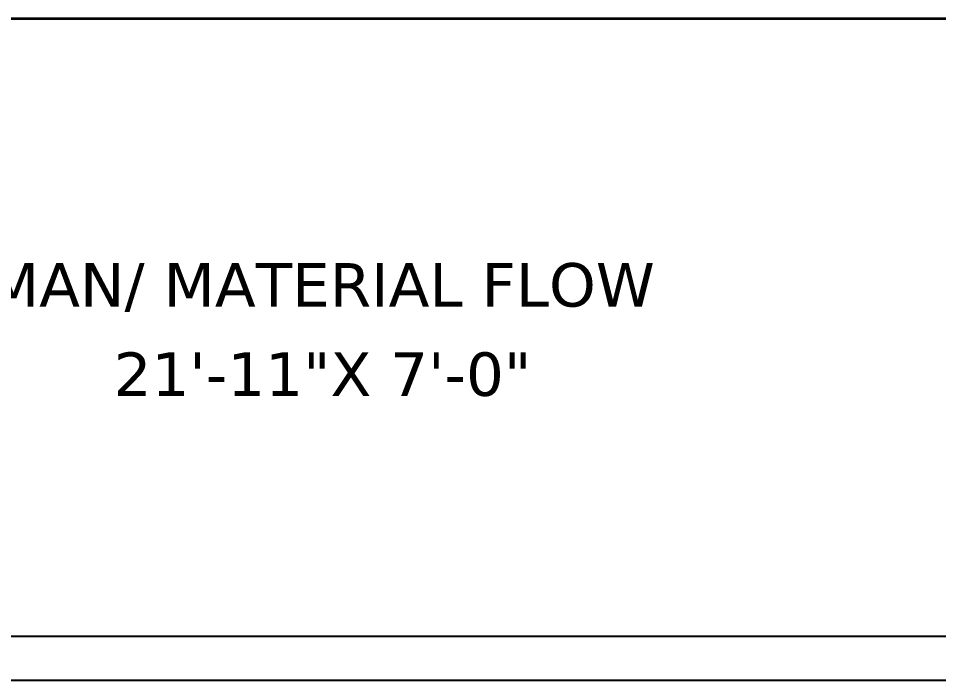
# Model space of a CAD drawing. Header units: inches. Extents: x -217 to 2701, y -906 to 3312.
# Drawn here: x 282.6 to 407.8, y 2025 to 2115 of the extents above; entities that cross this region are included whole.
import ezdxf

# ---------------------------------------------------------------- set-up
doc = ezdxf.new("R2010")
doc.units = ezdxf.units.IN
doc.header["$MEASUREMENT"] = 0
for name, color, linetype in [('TEXT', 8, 'CONTINUOUS'), ('WALL', 7, 'CONTINUOUS'), ('WINDOOW', 8, 'CONTINUOUS')]:
    doc.layers.add(name, color=color, linetype=linetype)
doc.styles.add('VERDANA', font='verdana.ttf')

msp = doc.modelspace()

# ---------------------------------------------------------------- linework, layer by layer
at = {"layer": 'WALL', "linetype": 'Continuous'}
for p, q in [((476, 2115), (87, 2115)), ((482, 2031), (213, 2031)), ((482, 2025), (213, 2025))]:
    msp.add_line(p, q, dxfattribs=at)
at = {"layer": 'WINDOOW', "lineweight": 35}
msp.add_line((-15, 2115), (988, 2115), dxfattribs=at)

# ---------------------------------------------------------------- texts
at = {"layer": 'TEXT', "lineweight": 0, "style": 'VERDANA'}
for s, p in [('MAN/ MATERIAL FLOW', (278.48, 2075.84)), ('21\'-11"X 7\'-0"', (295.59, 2063.7))]:
    msp.add_text(s, height=5.9055, dxfattribs=at).set_placement(p)

doc.saveas('drawing.dxf')
